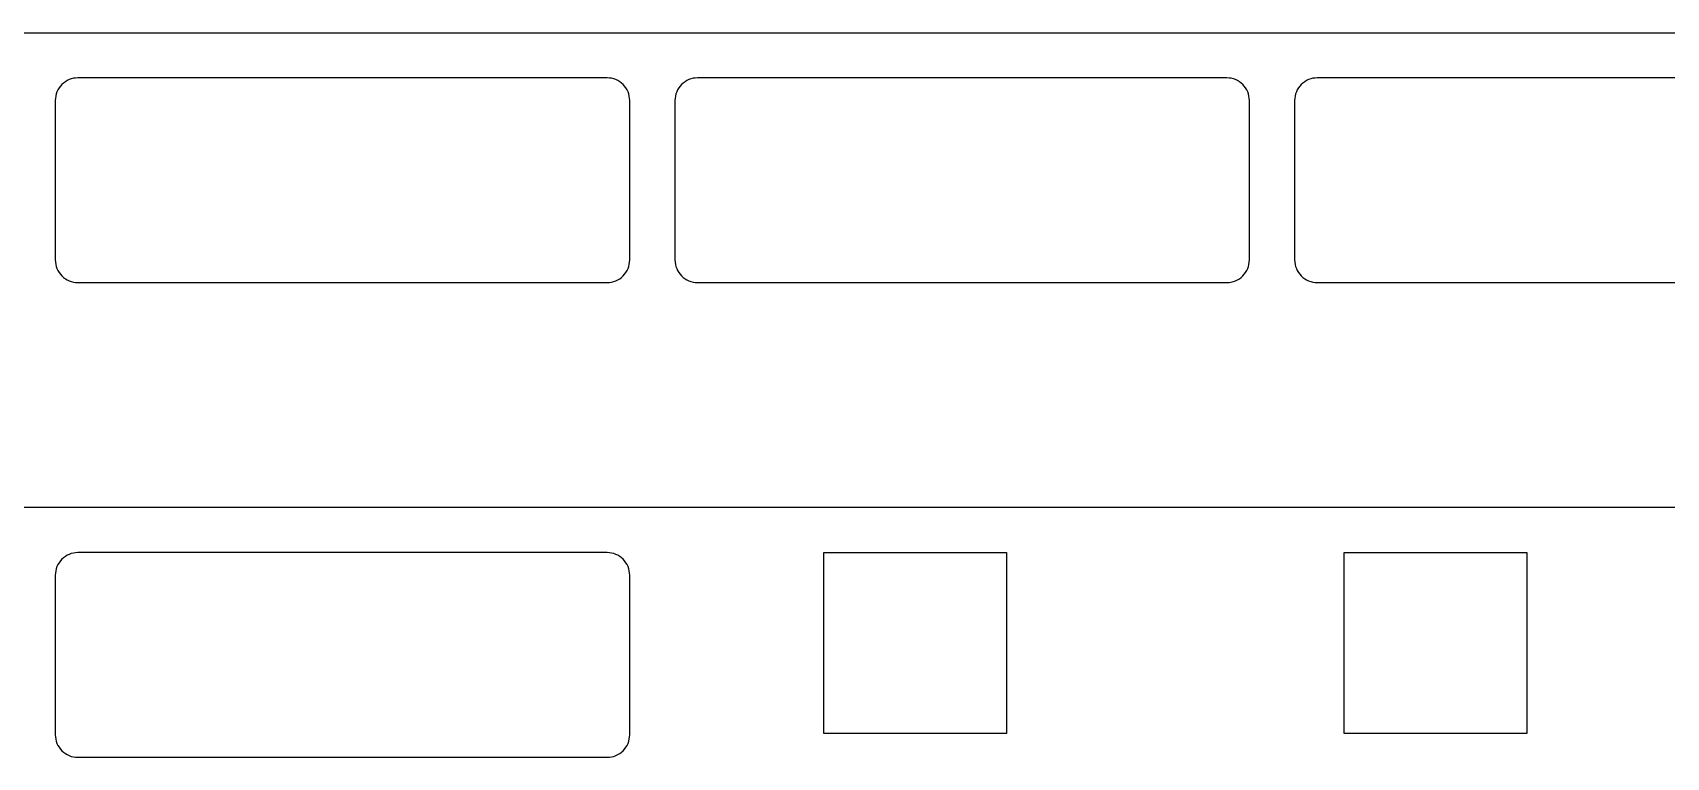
# Model space of a CAD drawing. Header units: millimetres. Extents: x 138823 to 235949, y -69097 to 9810.
# Drawn here: x 151344 to 158571, y 4487 to 7692 of the extents above; entities that cross this region are included whole.
import ezdxf

# ---------------------------------------------------------------- set-up
doc = ezdxf.new("R2010")
doc.units = ezdxf.units.MM
doc.layers.add('0 CASCO', color=7, linetype='Continuous')
doc.layers.add('Casco', color=7, linetype='Continuous')

msp = doc.modelspace()

# ---------------------------------------------------------------- linework, layer by layer
msp.add_line((140712.6, 7692.1), (196197.8, 7692.1))
at = {"layer": '0 CASCO'}
for points in [[(153985.4, 6686.8), (153985.4, 7392.1, 0.414214), (153885.4, 7492.1), (151544.3, 7492.1, 0.414214), (151444.3, 7392.1), (151444.3, 6686.8, 0.414214), (151544.3, 6586.8), (153885.4, 6586.8, 0.414214)], [(156726.5, 6686.8), (156726.5, 7392.1, 0.414214), (156626.5, 7492.1), (154285.4, 7492.1, 0.414214), (154185.4, 7392.1), (154185.4, 6686.8, 0.414214), (154285.4, 6586.8), (156626.5, 6586.8, 0.414214)], [(159467.6, 6686.8), (159467.6, 7392.1, 0.414214), (159367.6, 7492.1), (157026.5, 7492.1, 0.414214), (156926.5, 7392.1), (156926.5, 6686.8, 0.414214), (157026.5, 6586.8), (159367.6, 6586.8, 0.414214)], [(151544.3, 5392.2, 0.414214), (151444.3, 5292.2), (151444.3, 4586.8, 0.414214), (151544.3, 4486.8), (153885.4, 4486.8, 0.414214), (153985.4, 4586.8), (153985.4, 5292.2, 0.414214), (153885.4, 5392.2)]]:
    msp.add_lwpolyline(points, format="xyb", close=True, dxfattribs=at)
for points in [[(155651.9, 5392.2), (155651.9, 4592.2), (154844.3, 4592.2), (154844.3, 5392.2)], [(157953.9, 5392.2), (157953.9, 4592.2), (157146.3, 4592.2), (157146.3, 5392.2)]]:
    msp.add_lwpolyline(points, close=True, dxfattribs=at)
at = {"layer": 'Casco'}
msp.add_line((196546.4, 5592.2), (140903.2, 5592.2), dxfattribs=at)

doc.saveas('drawing.dxf')
